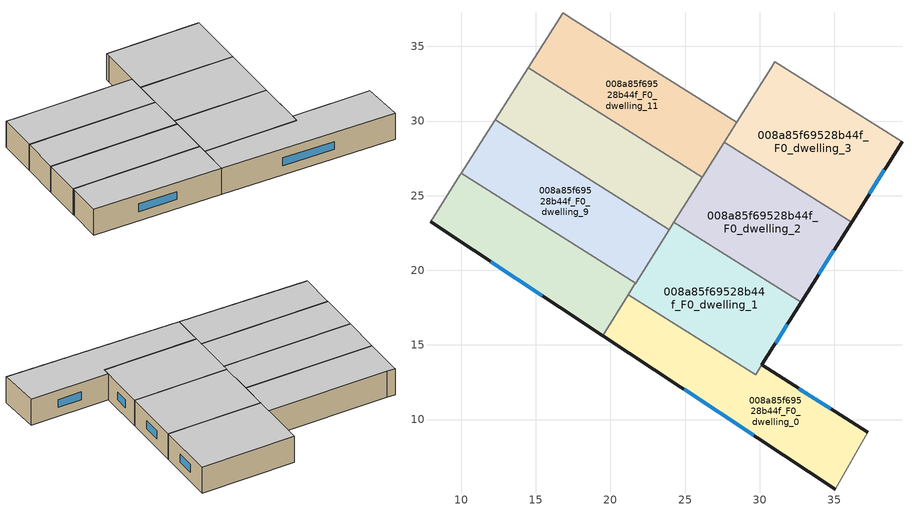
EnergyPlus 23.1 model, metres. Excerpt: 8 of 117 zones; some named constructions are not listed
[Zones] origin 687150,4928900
008a85f69528b44f_F0_dwelling_0
 floor ground (EU_floor_Construction): 30.13,13.66 37.23,9.14 35.07,5.34 19.48,15.63 21.2,18.37 29.72,13.01 z0
 wall outside (EU_wall_Construction): 19.48,15.63 35.07,5.34 / 37.23,9.14 30.13,13.66 z0:3
 wall adiabatic (EU_wall_Construction): 35.07,5.34 37.23,9.14 z0:3
 wall to 008a85f69528b44f_F0_dwelling_1 (EU_wall_Construction): 30.13,13.66 29.72,13.01 21.2,18.37 z0:3
 wall to 008a85f69528b44f_F0_dwelling_8 (EU_wall_Construction): 21.2,18.37 19.48,15.63 z0:3
 window (EU_Window_Construction): 24.95,12.02 29.61,8.95 / 34.74,10.72 32.62,12.07 z1.05:1.95
 ceiling to 008a85f69528b44f_F1_dwelling_0 (EU_floor_Construction): 35.07,5.34 37.23,9.14 30.13,13.66 29.72,13.01 21.2,18.37 19.48,15.63 z3
008a85f69528b44f_F0_dwelling_1
 floor ground (EU_floor_Construction): 32.77,17.85 29.72,13.01 21.2,18.37 24.25,23.21 z0
 wall outside (EU_wall_Construction): 30.13,13.66 32.77,17.85 z0:3
 wall to 008a85f69528b44f_F0_dwelling_2 (EU_wall_Construction): 32.77,17.85 24.25,23.21 z0:3
 wall to 008a85f69528b44f_F0_dwelling_9 (EU_wall_Construction): 23.94,22.73 21.69,19.14 z0:3
 wall to 008a85f69528b44f_F0_dwelling_8 (EU_wall_Construction): 21.69,19.14 21.61,19.02 21.2,18.37 z0:3
 wall to 008a85f69528b44f_F0_dwelling_10 (EU_wall_Construction): 24.25,23.21 23.94,22.73 z0:3
 window (EU_Window_Construction): 31.06,15.13 31.85,16.38 z1.05:1.95
 ceiling to 008a85f69528b44f_F1_dwelling_1 (EU_floor_Construction): 29.72,13.01 32.77,17.85 24.25,23.21 21.2,18.37 z3
008a85f69528b44f_F0_dwelling_10
 floor ground (EU_floor_Construction): 26.14,26.22 23.94,22.73 12.27,30.07 14.48,33.55 z0
 wall to 008a85f69528b44f_F0_dwelling_11 (EU_wall_Construction): 26.14,26.22 14.48,33.55 z0:3
 wall to 008a85f69528b44f_F0_dwelling_9 (EU_wall_Construction): 12.27,30.07 23.94,22.73 z0:3
 wall adiabatic (EU_wall_Construction): 14.48,33.55 12.27,30.07 z0:3
 wall to 008a85f69528b44f_F0_dwelling_2 (EU_wall_Construction): 24.25,23.21 26.14,26.22 z0:3
 ceiling to 008a85f69528b44f_F1_dwelling_10 (EU_floor_Construction): 23.94,22.73 26.14,26.22 14.48,33.55 12.27,30.07 z3
008a85f69528b44f_F0_dwelling_11
 floor ground (EU_floor_Construction): 28.45,29.9 26.14,26.22 14.48,33.55 16.81,37.23 16.82,37.25 17.57,36.75 z0
 wall adiabatic (EU_wall_Construction): 17.57,36.75 16.82,37.25 16.81,37.23 14.48,33.55 z0:3
 wall to 008a85f69528b44f_F0_dwelling_12 (EU_wall_Construction): 28.45,29.9 17.57,36.75 z0:3
 wall to 008a85f69528b44f_F0_dwelling_3 (EU_wall_Construction): 27.63,28.59 28.45,29.9 z0:3
 wall to 008a85f69528b44f_F0_dwelling_2 (EU_wall_Construction): 26.14,26.22 27.63,28.59 z0:3
 ceiling to 008a85f69528b44f_F1_dwelling_11 (EU_floor_Construction): 26.14,26.22 28.45,29.9 17.57,36.75 16.82,37.25 16.81,37.23 14.48,33.55 z3
008a85f69528b44f_F0_dwelling_2
 floor ground (EU_floor_Construction): 36.15,23.23 32.77,17.85 24.25,23.21 27.63,28.59 z0
 wall outside (EU_wall_Construction): 32.77,17.85 36.15,23.23 z0:3
 wall to 008a85f69528b44f_F0_dwelling_3 (EU_wall_Construction): 36.15,23.23 27.63,28.59 z0:3
 window (EU_Window_Construction): 33.96,19.74 34.97,21.34 z1.05:1.95
 ceiling to 008a85f69528b44f_F1_dwelling_2 (EU_floor_Construction): 32.77,17.85 36.15,23.23 27.63,28.59 24.25,23.21 z3
008a85f69528b44f_F0_dwelling_3
 floor ground (EU_floor_Construction): 39.53,28.6 36.15,23.23 27.63,28.59 31.01,33.96 z0
 wall outside (EU_wall_Construction): 36.15,23.23 39.53,28.6 z0:3
 wall to 008a85f69528b44f_F0_dwelling_4 (EU_wall_Construction): 39.53,28.6 31.01,33.96 z0:3
 wall to 008a85f69528b44f_F0_dwelling_12 (EU_wall_Construction): 30.76,33.57 28.45,29.9 z0:3
 wall to 008a85f69528b44f_F0_dwelling_13 (EU_wall_Construction): 31.01,33.96 30.76,33.57 z0:3
 window (EU_Window_Construction): 37.34,25.11 38.35,26.72 z1.05:1.95
 ceiling to 008a85f69528b44f_F1_dwelling_3 (EU_floor_Construction): 36.15,23.23 39.53,28.6 31.01,33.96 27.63,28.59 z3
008a85f69528b44f_F0_dwelling_8
 floor ground (EU_floor_Construction): 21.69,19.14 21.61,19.02 19.48,15.63 7.94,23.25 9.92,26.36 10,26.49 z0
 wall outside (EU_wall_Construction): 7.94,23.25 19.48,15.63 z0:3
 wall to 008a85f69528b44f_F0_dwelling_9 (EU_wall_Construction): 21.69,19.14 10,26.49 z0:3
 wall adiabatic (EU_wall_Construction): 10,26.49 9.92,26.36 7.94,23.25 z0:3
 window (EU_Window_Construction): 11.99,20.58 15.44,18.3 z1.05:1.95
 ceiling to 008a85f69528b44f_F1_dwelling_8 (EU_floor_Construction): 19.48,15.63 21.61,19.02 21.69,19.14 10,26.49 9.92,26.36 7.94,23.25 z3
008a85f69528b44f_F0_dwelling_9
 floor ground (EU_floor_Construction): 23.94,22.73 21.69,19.14 10,26.49 12.27,30.07 z0
 wall adiabatic (EU_wall_Construction): 12.27,30.07 10,26.49 z0:3
 ceiling to 008a85f69528b44f_F1_dwelling_9 (EU_floor_Construction): 21.69,19.14 23.94,22.73 12.27,30.07 10,26.49 z3
[SCHEDULE:FILE] Column Number=1; Rows to Skip at Top=0; Number of Hours of Data=8760; Column Separator=Comma; Interpolate to Timestep=No; Minutes per Item=60; Adjust Schedule for Daylight Savings=Yes
Name | File
EU_Step8_GainSchedule_008a85f69528b44f_F3_dwelling_6_f000 | ../../schedules/008a85f69528b44f/008a85f69528b44f_F3_dwelling_6_f000_gain.csv
EU_Step8_GainSchedule_008a85f69528b44f_F3_dwelling_7_f000 | ../../schedules/008a85f69528b44f/008a85f69528b44f_F3_dwelling_7_f000_gain.csv
EU_Step8_GainSchedule_008a85f69528b44f_F3_dwelling_8_f000 | ../../schedules/008a85f69528b44f/008a85f69528b44f_F3_dwelling_8_f000_gain.csv
EU_Step8_GainSchedule_008a85f69528b44f_F3_dwelling_9_f000 | ../../schedules/008a85f69528b44f/008a85f69528b44f_F3_dwelling_9_f000_gain.csv
EU_Step8_GainSchedule_008a85f69528b44f_F3_dwelling_10_f000 | ../../schedules/008a85f69528b44f/008a85f69528b44f_F3_dwelling_10_f000_gain.csv
EU_Step8_GainSchedule_008a85f69528b44f_F3_dwelling_11_f000 | ../../schedules/008a85f69528b44f/008a85f69528b44f_F3_dwelling_11_f000_gain.csv
EU_Step8_GainSchedule_008a85f69528b44f_F3_dwelling_12_f000 | ../../schedules/008a85f69528b44f/008a85f69528b44f_F3_dwelling_12_f000_gain.csv
EU_Step8_GainSchedule_008a85f69528b44f_F3_dwelling_13_f000 | ../../schedules/008a85f69528b44f/008a85f69528b44f_F3_dwelling_13_f000_gain.csv
EU_Step8_GainSchedule_008a85f69528b44f_F3_dwelling_14_f000 | ../../schedules/008a85f69528b44f/008a85f69528b44f_F3_dwelling_14_f000_gain.csv
EU_Step8_GainSchedule_008a85f69528b44f_F3_dwelling_15_f000 | ../../schedules/008a85f69528b44f/008a85f69528b44f_F3_dwelling_15_f000_gain.csv
EU_Step8_GainSchedule_008a85f69528b44f_F3_dwelling_16_f000 | ../../schedules/008a85f69528b44f/008a85f69528b44f_F3_dwelling_16_f000_gain.csv
EU_Step8_GainSchedule_008a85f69528b44f_F5_dwelling_6_f000 | ../../schedules/008a85f69528b44f/008a85f69528b44f_F5_dwelling_6_f000_gain.csv
EU_Step8_GainSchedule_008a85f69528b44f_F5_dwelling_7_f000 | ../../schedules/008a85f69528b44f/008a85f69528b44f_F5_dwelling_7_f000_gain.csv
EU_Step8_GainSchedule_008a85f69528b44f_F5_dwelling_8_f000 | ../../schedules/008a85f69528b44f/008a85f69528b44f_F5_dwelling_8_f000_gain.csv
EU_Step8_GainSchedule_008a85f69528b44f_F5_dwelling_9_f000 | ../../schedules/008a85f69528b44f/008a85f69528b44f_F5_dwelling_9_f000_gain.csv
EU_Step8_GainSchedule_008a85f69528b44f_F5_dwelling_10_f000 | ../../schedules/008a85f69528b44f/008a85f69528b44f_F5_dwelling_10_f000_gain.csv
EU_Step8_GainSchedule_008a85f69528b44f_F5_dwelling_11_f000 | ../../schedules/008a85f69528b44f/008a85f69528b44f_F5_dwelling_11_f000_gain.csv
EU_Step8_GainSchedule_008a85f69528b44f_F5_dwelling_12_f000 | ../../schedules/008a85f69528b44f/008a85f69528b44f_F5_dwelling_12_f000_gain.csv
EU_Step8_GainSchedule_008a85f69528b44f_F5_dwelling_13_f000 | ../../schedules/008a85f69528b44f/008a85f69528b44f_F5_dwelling_13_f000_gain.csv
EU_Step8_GainSchedule_008a85f69528b44f_F5_dwelling_14_f000 | ../../schedules/008a85f69528b44f/008a85f69528b44f_F5_dwelling_14_f000_gain.csv
EU_Step8_GainSchedule_008a85f69528b44f_F5_dwelling_15_f000 | ../../schedules/008a85f69528b44f/008a85f69528b44f_F5_dwelling_15_f000_gain.csv
